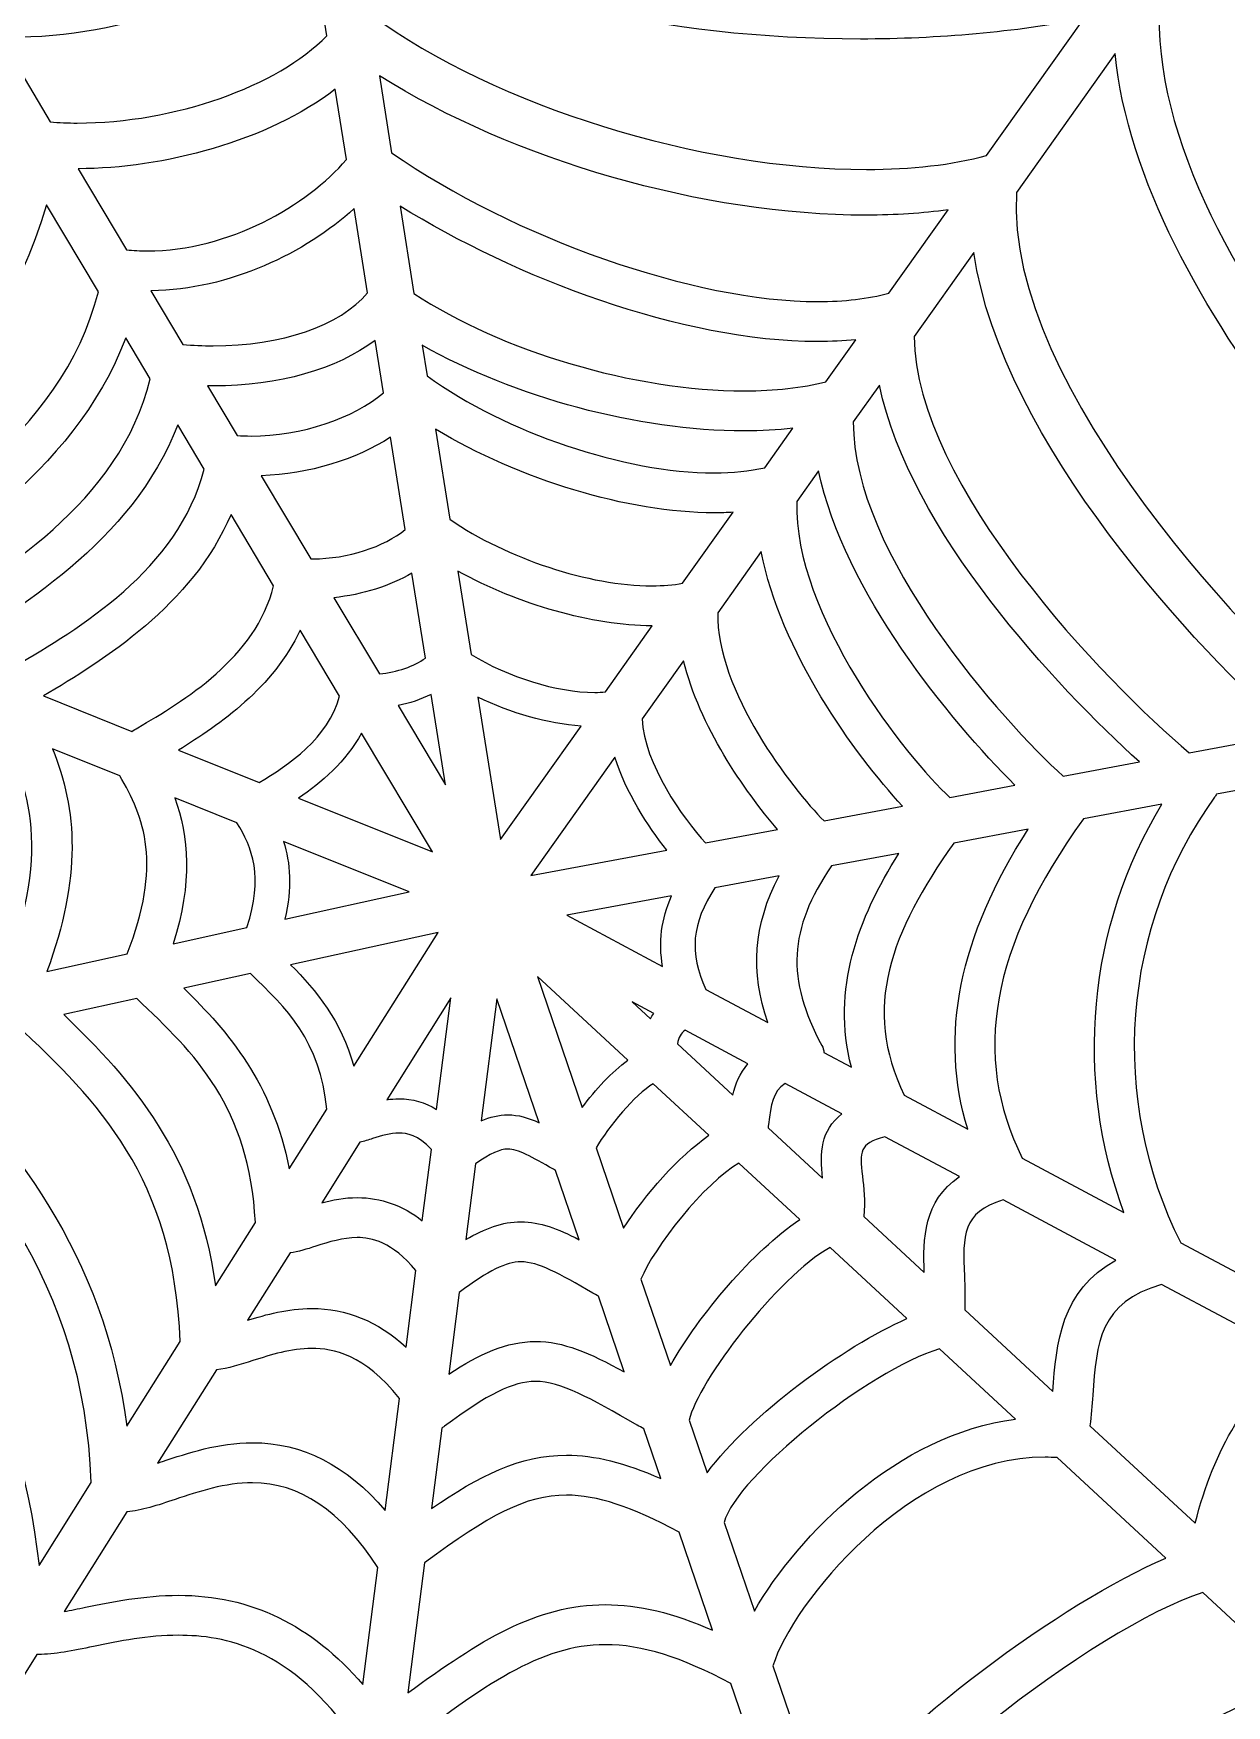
# Model space of a CAD drawing. Header units: centimetres. Extents: x -11 to 11, y -68 to 67.
# Drawn here: x -2.21 to 3.32, y 0.18 to 7.92 of the extents above; entities that cross this region are included whole.
import ezdxf

# ---------------------------------------------------------------- set-up
doc = ezdxf.new("R2010")
doc.units = ezdxf.units.CM
doc.header["$MEASUREMENT"] = 0
doc.layers.add('Layer 1', color=7, linetype='Continuous')

msp = doc.modelspace()

# ---------------------------------------------------------------- linework, layer by layer
at = {"layer": 'Layer 1', "color": 250}
for points, knots in [([(11.23119, 67.4996), (11.23119, 67.4996), (11.23119, 67.49999), (11.23119, 67.49999), (11.23119, 67.49999), (11.23119, 67.49999), (-11.25, 67.49999), (-11.25, 67.49999), (-11.25, 67.49999), (-11.25, 67.49999), (-11.25, 22.82991), (-11.25, 22.82991), (-11.25, 22.82991), (-11.25, 22.82991), (-11.25, 22.65116), (-11.25, 22.65116), (-11.25, 22.65116), (-11.25, 22.65116), (-11.25, 22.52506), (-11.25, 22.52506), (-11.25, 22.52506), (-11.25, 22.52506), (-11.25, 22.52284), (-11.25, 22.52284), (-11.25, 22.52284), (-11.25, 22.52284), (-11.25, 22.23765), (-11.25, 22.23765), (-11.25, 22.23765), (-11.25, 22.23765), (-11.25, 22.12359), (-11.25, 22.12359), (-11.25, 22.12359), (-11.25, 22.12359), (-11.25, -22.12435), (-11.25, -22.12435), (-11.25, -22.12435), (-11.25, -22.12435), (-11.25, -22.6495), (-11.25, -22.6495), (-11.25, -22.6495), (-11.25, -22.6495), (-11.25, -66.75004), (-11.25, -66.75004), (-11.25, -66.75004), (-11.25, -66.75004), (-11.25, -67.47622), (-11.25, -67.47622), (-11.25, -67.47622), (-11.25, -67.47622), (-11.25, -67.50001), (-11.25, -67.50001), (-11.25, -67.50001), (-11.25, -67.50001), (-5.83652, -67.5), (-5.83652, -67.5), (-5.83652, -67.5), (-5.83652, -67.5), (2.7491, -67.5), (2.7491, -67.5), (2.7491, -67.5), (2.7491, -67.5), (10.49996, -67.5), (10.49996, -67.5), (10.49996, -67.5), (10.49996, -67.5), (11.24998, -67.5), (11.24998, -67.5), (11.24998, -67.5), (11.24998, -67.5), (11.24998, -66.74999), (11.24998, -66.74999), (11.24998, -66.74999), (11.24998, -66.74999), (11.24998, -63.63576), (11.24998, -63.63576), (11.24998, -63.63576), (11.24998, -63.63576), (11.24998, -58.95271), (11.24998, -58.95271), (11.24998, -58.95271), (11.24998, -58.95271), (11.24998, -53.97423), (11.24998, -53.97423), (11.24998, -53.97423), (11.24998, -53.97423), (11.24998, -41.44171), (11.24998, -41.44171), (11.24998, -41.44171), (11.24998, -41.44171), (11.24998, -33.33805), (11.24998, -33.33805), (11.24998, -33.33805), (11.24998, -33.33805), (11.24998, -30.2047), (11.24998, -30.2047), (11.24998, -30.2047), (11.24998, -30.2047), (11.24998, -22.12427), (11.24998, -22.12427), (11.24998, -22.12427), (11.24998, -22.12427), (11.2499, -22.12428), (11.2499, -22.12428), (11.2499, -22.12428), (11.2499, -22.12428), (11.2499, -19.54332), (11.2499, -19.54332), (11.2499, -19.54332), (11.2499, -19.54332), (11.2499, -15.65183), (11.2499, -15.65183), (11.2499, -15.65183), (11.2499, -15.65183), (11.2499, -6.73389), (11.2499, -6.73389), (11.2499, -6.73389), (11.2499, -6.73389), (11.2499, -6.44555), (11.2499, -6.44555), (11.2499, -6.44555), (11.2499, -6.44555), (11.2499, 0.06511), (11.2499, 0.06511), (11.2499, 0.06511), (11.2499, 0.06511), (11.2499, 7.2826), (11.2499, 7.2826), (11.2499, 7.2826), (11.2499, 7.2826), (11.2499, 10.16764), (11.2499, 10.16764), (11.2499, 10.16764), (11.2499, 10.16764), (11.2499, 15.55805), (11.2499, 15.55805), (11.2499, 15.55805), (11.2499, 15.55805), (11.2499, 22.12395), (11.2499, 22.12395), (11.2499, 22.12395), (11.2499, 22.12395), (11.24998, 22.12395), (11.24998, 22.12395), (11.24998, 22.12395), (11.24998, 22.12395), (11.24998, 44.14271), (11.24998, 44.14271), (11.24998, 44.14271), (11.24998, 44.14271), (11.24998, 45.16697), (11.24998, 45.16697), (11.24998, 45.16697), (11.24998, 45.16697), (11.24998, 49.99241), (11.24998, 49.99241), (11.24998, 49.99241), (11.24998, 49.99241), (11.24998, 50.19312), (11.24998, 50.19312), (11.24998, 50.19312), (11.24998, 50.19312), (11.24998, 51.96308), (11.24998, 51.96308), (11.24998, 51.96308), (11.24998, 51.96308), (11.24998, 52.07288), (11.24998, 52.07288), (11.24998, 52.07288), (11.24998, 52.07288), (11.24998, 52.74908), (11.24998, 52.74908), (11.24998, 52.74908), (11.24998, 52.74908), (11.24998, 52.93143), (11.24998, 52.93143), (11.24998, 52.93143), (11.24998, 52.93143), (11.24998, 67.4996), (11.24998, 67.4996), (11.24998, 67.4996), (11.24998, 67.4996), (11.23119, 67.4996), (11.23119, 67.4996)], [0, 0, 0, 0, 0.0212766, 0.0212766, 0.0212766, 0.0212766, 0.0425532, 0.0425532, 0.0425532, 0.0425532, 0.0638298, 0.0638298, 0.0638298, 0.0638298, 0.0851064, 0.0851064, 0.0851064, 0.0851064, 0.106383, 0.106383, 0.106383, 0.106383, 0.1276596, 0.1276596, 0.1276596, 0.1276596, 0.1489362, 0.1489362, 0.1489362, 0.1489362, 0.1702128, 0.1702128, 0.1702128, 0.1702128, 0.1914894, 0.1914894, 0.1914894, 0.1914894, 0.212766, 0.212766, 0.212766, 0.212766, 0.2340426, 0.2340426, 0.2340426, 0.2340426, 0.2553191, 0.2553191, 0.2553191, 0.2553191, 0.2765957, 0.2765957, 0.2765957, 0.2765957, 0.2978723, 0.2978723, 0.2978723, 0.2978723, 0.3191489, 0.3191489, 0.3191489, 0.3191489, 0.3404255, 0.3404255, 0.3404255, 0.3404255, 0.3617021, 0.3617021, 0.3617021, 0.3617021, 0.3829787, 0.3829787, 0.3829787, 0.3829787, 0.4042553, 0.4042553, 0.4042553, 0.4042553, 0.4255319, 0.4255319, 0.4255319, 0.4255319, 0.4468085, 0.4468085, 0.4468085, 0.4468085, 0.4680851, 0.4680851, 0.4680851, 0.4680851, 0.4893617, 0.4893617, 0.4893617, 0.4893617, 0.5106383, 0.5106383, 0.5106383, 0.5106383, 0.5319149, 0.5319149, 0.5319149, 0.5319149, 0.5531915, 0.5531915, 0.5531915, 0.5531915, 0.5744681, 0.5744681, 0.5744681, 0.5744681, 0.5957447, 0.5957447, 0.5957447, 0.5957447, 0.6170213, 0.6170213, 0.6170213, 0.6170213, 0.6382979, 0.6382979, 0.6382979, 0.6382979, 0.6595745, 0.6595745, 0.6595745, 0.6595745, 0.6808511, 0.6808511, 0.6808511, 0.6808511, 0.7021277, 0.7021277, 0.7021277, 0.7021277, 0.7234043, 0.7234043, 0.7234043, 0.7234043, 0.7446809, 0.7446809, 0.7446809, 0.7446809, 0.7659574, 0.7659574, 0.7659574, 0.7659574, 0.787234, 0.787234, 0.787234, 0.787234, 0.8085106, 0.8085106, 0.8085106, 0.8085106, 0.8297872, 0.8297872, 0.8297872, 0.8297872, 0.8510638, 0.8510638, 0.8510638, 0.8510638, 0.8723404, 0.8723404, 0.8723404, 0.8723404, 0.893617, 0.893617, 0.893617, 0.893617, 0.9148936, 0.9148936, 0.9148936, 0.9148936, 0.9361702, 0.9361702, 0.9361702, 0.9361702, 0.9574468, 0.9574468, 0.9574468, 0.9574468, 1, 1, 1, 1]), ([(3.01487, 8.1281), (3.01487, 8.1281), (3.42323, 8.70222), (3.42323, 8.70222), (3.42323, 8.70222), (3.47115, 8.0537), (3.84868, 7.30334), (4.5498, 6.46564), (4.5498, 6.46564), (5.05534, 5.86165), (5.59837, 5.37138), (5.91436, 5.1101), (5.91436, 5.1101), (5.91436, 5.1101), (5.03123, 4.9454), (5.03123, 4.9454), (5.03123, 4.9454), (4.64606, 5.24711), (2.87705, 6.87774), (3.01487, 8.1281)], [0, 0, 0, 0, 0.1666667, 0.1666667, 0.1666667, 0.1666667, 0.3333333, 0.3333333, 0.3333333, 0.3333333, 0.5, 0.5, 0.5, 0.5, 0.6666667, 0.6666667, 0.6666667, 0.6666667, 1, 1, 1, 1]), ([(1.65103, 7.29432), (0.8799, 7.29432), (-0.06228, 7.58753), (-0.64029, 8.00729), (-0.64029, 8.00729), (-0.64328, 8.00949), (-0.64653, 8.01097), (-0.64968, 8.01279), (-0.64968, 8.01279), (-0.64968, 8.01279), (-0.71815, 8.44456), (-0.71815, 8.44456), (-0.71815, 8.44456), (-0.12577, 8.09539), (0.71121, 7.8982), (1.62413, 7.8982), (1.62413, 7.8982), (1.98629, 7.8982), (2.34356, 7.93093), (2.6581, 7.9917), (2.6581, 7.9917), (2.6581, 7.9917), (2.20781, 7.35858), (2.20781, 7.35858), (2.20781, 7.35858), (2.04814, 7.31607), (1.861, 7.29432), (1.65103, 7.29432)], [0, 0, 0, 0, 0.125, 0.125, 0.125, 0.125, 0.25, 0.25, 0.25, 0.25, 0.375, 0.375, 0.375, 0.375, 0.5, 0.5, 0.5, 0.5, 0.625, 0.625, 0.625, 0.625, 0.75, 0.75, 0.75, 0.75, 1, 1, 1, 1]), ([(-0.84823, 7.91329), (-1.07768, 7.67868), (-1.55181, 7.50932), (-2.00449, 7.50932), (-2.00449, 7.50932), (-2.04722, 7.50932), (-2.08884, 7.51144), (-2.12961, 7.51456), (-2.12961, 7.51456), (-2.12961, 7.51456), (-2.36334, 7.90628), (-2.36334, 7.90628), (-2.36334, 7.90628), (-2.34953, 7.90602), (-2.33564, 7.90551), (-2.32183, 7.90551), (-2.32183, 7.90551), (-1.77322, 7.90551), (-1.26143, 8.10024), (-0.92925, 8.42417), (-0.92925, 8.42417), (-0.92925, 8.42417), (-0.84823, 7.91329), (-0.84823, 7.91329)], [0, 0, 0, 0, 0.1428571, 0.1428571, 0.1428571, 0.1428571, 0.2857143, 0.2857143, 0.2857143, 0.2857143, 0.4285714, 0.4285714, 0.4285714, 0.4285714, 0.5714286, 0.5714286, 0.5714286, 0.5714286, 0.7142857, 0.7142857, 0.7142857, 0.7142857, 1, 1, 1, 1]), ([(2.34617, 7.18791), (2.34617, 7.18791), (2.80342, 7.83082), (2.80342, 7.83082), (2.80342, 7.83082), (2.916, 6.66604), (4.21262, 5.36493), (4.7597, 4.89477), (4.7597, 4.89477), (4.7597, 4.89477), (3.88311, 4.73131), (3.88311, 4.73131), (3.88311, 4.73131), (3.48025, 5.05166), (2.28907, 6.2793), (2.34617, 7.18791)], [0, 0, 0, 0, 0.2, 0.2, 0.2, 0.2, 0.4, 0.4, 0.4, 0.4, 0.6, 0.6, 0.6, 0.6, 1, 1, 1, 1]), ([(-1.67987, 6.91713), (-1.71247, 6.91713), (-1.74485, 6.91888), (-1.7762, 6.92218), (-1.7762, 6.92218), (-1.7762, 6.92218), (-2.00025, 7.29765), (-2.00025, 7.29765), (-2.00025, 7.29765), (-1.60811, 7.29858), (-1.12244, 7.4242), (-0.80907, 7.66576), (-0.80907, 7.66576), (-0.80907, 7.66576), (-0.75758, 7.34085), (-0.75758, 7.34085), (-0.75758, 7.34085), (-0.93763, 7.12816), (-1.30445, 6.91713), (-1.67987, 6.91713)], [0, 0, 0, 0, 0.1666667, 0.1666667, 0.1666667, 0.1666667, 0.3333333, 0.3333333, 0.3333333, 0.3333333, 0.5, 0.5, 0.5, 0.5, 0.6666667, 0.6666667, 0.6666667, 0.6666667, 1, 1, 1, 1]), ([(1.42621, 6.68255), (0.85677, 6.68255), (0.01881, 6.97669), (-0.54814, 7.37203), (-0.54814, 7.37203), (-0.54814, 7.37203), (-0.60458, 7.72808), (-0.60458, 7.72808), (-0.60458, 7.72808), (0.0146, 7.33777), (0.89434, 7.08263), (1.65102, 7.08263), (1.65102, 7.08263), (1.78545, 7.08263), (1.91174, 7.09115), (2.02935, 7.10763), (2.02935, 7.10763), (2.02935, 7.10763), (1.75437, 6.72099), (1.75437, 6.72099), (1.75437, 6.72099), (1.65904, 6.6957), (1.54884, 6.68255), (1.42621, 6.68255)], [0, 0, 0, 0, 0.1428571, 0.1428571, 0.1428571, 0.1428571, 0.2857143, 0.2857143, 0.2857143, 0.2857143, 0.4285714, 0.4285714, 0.4285714, 0.4285714, 0.5714286, 0.5714286, 0.5714286, 0.5714286, 0.7142857, 0.7142857, 0.7142857, 0.7142857, 1, 1, 1, 1]), ([(-1.90675, 6.72798), (-2.07495, 6.06131), (-2.74066, 5.66819), (-3.14743, 5.42821), (-3.14743, 5.42821), (-3.20469, 5.39448), (-3.25879, 5.36259), (-3.3051, 5.33365), (-3.3051, 5.33365), (-3.31079, 5.33008), (-3.3159, 5.3259), (-3.32066, 5.32124), (-3.32066, 5.32124), (-3.32066, 5.32124), (-3.58807, 5.42848), (-3.58807, 5.42848), (-3.58807, 5.42848), (-3.13209, 5.72434), (-2.39583, 6.27226), (-2.14733, 7.13118), (-2.14733, 7.13118), (-2.14733, 7.13118), (-1.90675, 6.72798), (-1.90675, 6.72798)], [0, 0, 0, 0, 0.1428571, 0.1428571, 0.1428571, 0.1428571, 0.2857143, 0.2857143, 0.2857143, 0.2857143, 0.4285714, 0.4285714, 0.4285714, 0.4285714, 0.5714286, 0.5714286, 0.5714286, 0.5714286, 0.7142857, 0.7142857, 0.7142857, 0.7142857, 1, 1, 1, 1]), ([(1.08564, 6.26917), (0.57663, 6.26917), (-0.03887, 6.45247), (-0.44487, 6.72028), (-0.44487, 6.72028), (-0.44487, 6.72028), (-0.50903, 7.12485), (-0.50903, 7.12485), (-0.50903, 7.12485), (0.0203, 6.79552), (0.79534, 6.49734), (1.42619, 6.49734), (1.42619, 6.49734), (1.48726, 6.49734), (1.54568, 6.50052), (1.60169, 6.50631), (1.60169, 6.50631), (1.60169, 6.50631), (1.46313, 6.31152), (1.46313, 6.31152), (1.46313, 6.31152), (1.35446, 6.28353), (1.22772, 6.26917), (1.08564, 6.26917)], [0, 0, 0, 0, 0.1428571, 0.1428571, 0.1428571, 0.1428571, 0.2857143, 0.2857143, 0.2857143, 0.2857143, 0.4285714, 0.4285714, 0.4285714, 0.4285714, 0.5714286, 0.5714286, 0.5714286, 0.5714286, 0.7142857, 0.7142857, 0.7142857, 0.7142857, 1, 1, 1, 1]), ([(-0.6595, 6.72261), (-0.78822, 6.57095), (-1.05828, 6.47761), (-1.37544, 6.47761), (-1.37544, 6.47761), (-1.42219, 6.47761), (-1.46881, 6.48028), (-1.51495, 6.48436), (-1.51495, 6.48436), (-1.51495, 6.48436), (-1.66298, 6.73249), (-1.66298, 6.73249), (-1.66298, 6.73249), (-1.29661, 6.7376), (-0.94681, 6.90886), (-0.72141, 7.11309), (-0.72141, 7.11309), (-0.72141, 7.11309), (-0.6595, 6.72261), (-0.6595, 6.72261)], [0, 0, 0, 0, 0.1666667, 0.1666667, 0.1666667, 0.1666667, 0.3333333, 0.3333333, 0.3333333, 0.3333333, 0.5, 0.5, 0.5, 0.5, 0.6666667, 0.6666667, 0.6666667, 0.6666667, 1, 1, 1, 1]), ([(1.87219, 6.52145), (1.87219, 6.52145), (2.14839, 6.90986), (2.14839, 6.90986), (2.14839, 6.90986), (2.28058, 6.02152), (3.19236, 5.06677), (3.61818, 4.68199), (3.61818, 4.68199), (3.61818, 4.68199), (3.14672, 4.59407), (3.14672, 4.59407), (3.14672, 4.59407), (2.76122, 4.91678), (1.87844, 5.83036), (1.87219, 6.52145)], [0, 0, 0, 0, 0.2, 0.2, 0.2, 0.2, 0.4, 0.4, 0.4, 0.4, 0.6, 0.6, 0.6, 0.6, 1, 1, 1, 1]), ([(-2.72613, 5.20612), (-2.77045, 5.17998), (-2.8123, 5.15527), (-2.84929, 5.13238), (-2.84929, 5.13238), (-2.84929, 5.13238), (-3.10832, 5.2362), (-3.10832, 5.2362), (-3.10832, 5.2362), (-3.09038, 5.24678), (-3.07218, 5.25766), (-3.05329, 5.26874), (-3.05329, 5.26874), (-2.65432, 5.50409), (-2.02141, 5.87771), (-1.77956, 6.51477), (-1.77956, 6.51477), (-1.77956, 6.51477), (-1.66664, 6.32549), (-1.66664, 6.32549), (-1.66664, 6.32549), (-1.80303, 5.75106), (-2.37673, 5.41226), (-2.72613, 5.20612)], [0, 0, 0, 0, 0.1428571, 0.1428571, 0.1428571, 0.1428571, 0.2857143, 0.2857143, 0.2857143, 0.2857143, 0.4285714, 0.4285714, 0.4285714, 0.4285714, 0.5714286, 0.5714286, 0.5714286, 0.5714286, 0.7142857, 0.7142857, 0.7142857, 0.7142857, 1, 1, 1, 1]), ([(-0.58629, 6.26049), (-0.72189, 6.1428), (-0.96602, 6.06017), (-1.19949, 6.06017), (-1.19949, 6.06017), (-1.22116, 6.06017), (-1.24243, 6.06115), (-1.26333, 6.0626), (-1.26333, 6.0626), (-1.26333, 6.0626), (-1.40065, 6.29281), (-1.40065, 6.29281), (-1.40065, 6.29281), (-1.39229, 6.29268), (-1.38382, 6.29241), (-1.37541, 6.29241), (-1.37541, 6.29241), (-1.06915, 6.29241), (-0.80256, 6.36903), (-0.62468, 6.50299), (-0.62468, 6.50299), (-0.62468, 6.50299), (-0.58629, 6.26049), (-0.58629, 6.26049)], [0, 0, 0, 0, 0.1428571, 0.1428571, 0.1428571, 0.1428571, 0.2857143, 0.2857143, 0.2857143, 0.2857143, 0.4285714, 0.4285714, 0.4285714, 0.4285714, 0.5714286, 0.5714286, 0.5714286, 0.5714286, 0.7142857, 0.7142857, 0.7142857, 0.7142857, 1, 1, 1, 1]), ([(-0.40682, 6.48046), (0.02204, 6.23874), (0.59098, 6.08403), (1.08564, 6.08403), (1.08564, 6.08403), (1.16446, 6.08403), (1.23928, 6.08837), (1.31009, 6.09644), (1.31009, 6.09644), (1.31009, 6.09644), (1.18013, 5.91361), (1.18013, 5.91361), (1.18013, 5.91361), (1.1102, 5.898), (1.03196, 5.88969), (0.94587, 5.88969), (0.94587, 5.88969), (0.53021, 5.88969), (-0.01438, 6.07384), (-0.38424, 6.33832), (-0.38424, 6.33832), (-0.38424, 6.33832), (-0.40682, 6.48046), (-0.40682, 6.48046)], [0, 0, 0, 0, 0.1428571, 0.1428571, 0.1428571, 0.1428571, 0.2857143, 0.2857143, 0.2857143, 0.2857143, 0.4285714, 0.4285714, 0.4285714, 0.4285714, 0.5714286, 0.5714286, 0.5714286, 0.5714286, 0.7142857, 0.7142857, 0.7142857, 0.7142857, 1, 1, 1, 1]), ([(1.59041, 6.12529), (1.59041, 6.12529), (1.7118, 6.29595), (1.7118, 6.29595), (1.7118, 6.29595), (1.8501, 5.62155), (2.53463, 4.89683), (2.91624, 4.55102), (2.91624, 4.55102), (2.91624, 4.55102), (2.56299, 4.48519), (2.56299, 4.48519), (2.56299, 4.48519), (2.28481, 4.73564), (1.58795, 5.51291), (1.59041, 6.12529)], [0, 0, 0, 0, 0.2, 0.2, 0.2, 0.2, 0.4, 0.4, 0.4, 0.4, 0.6, 0.6, 0.6, 0.6, 1, 1, 1, 1]), ([(-2.28867, 4.99668), (-2.32092, 4.97766), (-2.35085, 4.95998), (-2.37794, 4.94345), (-2.37794, 4.94345), (-2.37794, 4.94345), (-2.63337, 5.04582), (-2.63337, 5.04582), (-2.63337, 5.04582), (-2.63289, 5.04608), (-2.6325, 5.04635), (-2.63199, 5.04659), (-2.63199, 5.04659), (-2.29049, 5.24802), (-1.7499, 5.56713), (-1.53905, 6.11167), (-1.53905, 6.11167), (-1.53905, 6.11167), (-1.41663, 5.90649), (-1.41663, 5.90649), (-1.41663, 5.90649), (-1.53413, 5.44203), (-2.0025, 5.16551), (-2.28867, 4.99668)], [0, 0, 0, 0, 0.1428571, 0.1428571, 0.1428571, 0.1428571, 0.2857143, 0.2857143, 0.2857143, 0.2857143, 0.4285714, 0.4285714, 0.4285714, 0.4285714, 0.5714286, 0.5714286, 0.5714286, 0.5714286, 0.7142857, 0.7142857, 0.7142857, 0.7142857, 1, 1, 1, 1]), ([(-0.48593, 5.62739), (-0.58129, 5.54741), (-0.7507, 5.49147), (-0.91339, 5.49147), (-0.91339, 5.49147), (-0.91654, 5.49147), (-0.91958, 5.49168), (-0.92276, 5.49173), (-0.92276, 5.49173), (-0.92276, 5.49173), (-1.15202, 5.87601), (-1.15202, 5.87601), (-1.15202, 5.87601), (-0.93064, 5.88442), (-0.71342, 5.95136), (-0.55364, 6.05445), (-0.55364, 6.05445), (-0.55364, 6.05445), (-0.48593, 5.62739), (-0.48593, 5.62739)], [0, 0, 0, 0, 0.1666667, 0.1666667, 0.1666667, 0.1666667, 0.3333333, 0.3333333, 0.3333333, 0.3333333, 0.5, 0.5, 0.5, 0.5, 0.6666667, 0.6666667, 0.6666667, 0.6666667, 1, 1, 1, 1]), ([(-0.3452, 6.09158), (0.04218, 5.8592), (0.54785, 5.70444), (0.94586, 5.70444), (0.94586, 5.70444), (0.97571, 5.70444), (1.00481, 5.70545), (1.03328, 5.70717), (1.03328, 5.70717), (1.03328, 5.70717), (0.79965, 5.37858), (0.79965, 5.37858), (0.79965, 5.37858), (0.75636, 5.37077), (0.70884, 5.3667), (0.65738, 5.3667), (0.65738, 5.3667), (0.36618, 5.3667), (-0.01286, 5.49232), (-0.27911, 5.67465), (-0.27911, 5.67465), (-0.27911, 5.67465), (-0.3452, 6.09158), (-0.3452, 6.09158)], [0, 0, 0, 0, 0.1428571, 0.1428571, 0.1428571, 0.1428571, 0.2857143, 0.2857143, 0.2857143, 0.2857143, 0.4285714, 0.4285714, 0.4285714, 0.4285714, 0.5714286, 0.5714286, 0.5714286, 0.5714286, 0.7142857, 0.7142857, 0.7142857, 0.7142857, 1, 1, 1, 1]), ([(1.32861, 5.75717), (1.32861, 5.75717), (1.42976, 5.89936), (1.42976, 5.89936), (1.42976, 5.89936), (1.54512, 5.34064), (2.03944, 4.74234), (2.33927, 4.44344), (2.33927, 4.44344), (2.33927, 4.44344), (2.03778, 4.38724), (2.03778, 4.38724), (2.03778, 4.38724), (1.842, 4.56387), (1.31165, 5.23406), (1.32861, 5.75717)], [0, 0, 0, 0, 0.2, 0.2, 0.2, 0.2, 0.4, 0.4, 0.4, 0.4, 0.6, 0.6, 0.6, 0.6, 1, 1, 1, 1]), ([(-1.29199, 5.69751), (-1.29199, 5.69751), (-1.0949, 5.36715), (-1.0949, 5.36715), (-1.0949, 5.36715), (-1.17562, 5.0329), (-1.51606, 4.83184), (-1.72352, 4.70948), (-1.72352, 4.70948), (-1.73347, 4.70355), (-1.74262, 4.69813), (-1.75196, 4.6926), (-1.75196, 4.6926), (-1.75196, 4.6926), (-2.16148, 4.85675), (-2.16148, 4.85675), (-2.16148, 4.85675), (-1.88203, 5.02205), (-1.4709, 5.27701), (-1.29199, 5.69751)], [0, 0, 0, 0, 0.1666667, 0.1666667, 0.1666667, 0.1666667, 0.3333333, 0.3333333, 0.3333333, 0.3333333, 0.5, 0.5, 0.5, 0.5, 0.6666667, 0.6666667, 0.6666667, 0.6666667, 1, 1, 1, 1]), ([(0.9624, 5.24229), (0.9624, 5.24229), (1.1638, 5.52542), (1.1638, 5.52542), (1.1638, 5.52542), (1.25124, 5.06467), (1.59608, 4.58665), (1.81817, 4.3463), (1.81817, 4.3463), (1.81817, 4.3463), (1.45471, 4.27851), (1.45471, 4.27851), (1.45471, 4.27851), (1.30831, 4.42399), (0.95239, 4.88553), (0.9624, 5.24229)], [0, 0, 0, 0, 0.2, 0.2, 0.2, 0.2, 0.4, 0.4, 0.4, 0.4, 0.6, 0.6, 0.6, 0.6, 1, 1, 1, 1]), ([(-0.39158, 5.03213), (-0.44365, 4.99461), (-0.52369, 4.96654), (-0.60465, 4.95855), (-0.60465, 4.95855), (-0.60465, 4.95855), (-0.81534, 5.31172), (-0.81534, 5.31172), (-0.81534, 5.31172), (-0.68302, 5.32548), (-0.55573, 5.3663), (-0.454, 5.42557), (-0.454, 5.42557), (-0.454, 5.42557), (-0.39158, 5.03213), (-0.39158, 5.03213)], [0, 0, 0, 0, 0.2, 0.2, 0.2, 0.2, 0.4, 0.4, 0.4, 0.4, 0.6, 0.6, 0.6, 0.6, 1, 1, 1, 1]), ([(0.65738, 5.18147), (0.65807, 5.18147), (0.65878, 5.18152), (0.65944, 5.18152), (0.65944, 5.18152), (0.65944, 5.18152), (0.44185, 4.87558), (0.44185, 4.87558), (0.44185, 4.87558), (0.42605, 4.87418), (0.40976, 4.8733), (0.39253, 4.8733), (0.39253, 4.8733), (0.21637, 4.8733), (-0.00929, 4.94384), (-0.17998, 5.04906), (-0.17998, 5.04906), (-0.17998, 5.04906), (-0.24102, 5.43411), (-0.24102, 5.43411), (-0.24102, 5.43411), (0.03725, 5.28111), (0.38201, 5.18147), (0.65738, 5.18147)], [0, 0, 0, 0, 0.1428571, 0.1428571, 0.1428571, 0.1428571, 0.2857143, 0.2857143, 0.2857143, 0.2857143, 0.4285714, 0.4285714, 0.4285714, 0.4285714, 0.5714286, 0.5714286, 0.5714286, 0.5714286, 0.7142857, 0.7142857, 0.7142857, 0.7142857, 1, 1, 1, 1]), ([(-0.78986, 4.85584), (-0.83902, 4.66177), (-1.02687, 4.53659), (-1.16149, 4.45592), (-1.16149, 4.45592), (-1.16149, 4.45592), (-1.53569, 4.60589), (-1.53569, 4.60589), (-1.53569, 4.60589), (-1.34167, 4.7244), (-1.09638, 4.89688), (-0.97181, 5.16091), (-0.97181, 5.16091), (-0.97181, 5.16091), (-0.78986, 4.85584), (-0.78986, 4.85584)], [0, 0, 0, 0, 0.2, 0.2, 0.2, 0.2, 0.4, 0.4, 0.4, 0.4, 0.6, 0.6, 0.6, 0.6, 1, 1, 1, 1]), ([(0.61285, 4.75078), (0.61285, 4.75078), (0.80412, 5.01968), (0.80412, 5.01968), (0.80412, 5.01968), (0.87744, 4.71946), (1.08482, 4.41736), (1.2397, 4.23844), (1.2397, 4.23844), (1.2397, 4.23844), (0.90524, 4.17613), (0.90524, 4.17613), (0.90524, 4.17613), (0.80259, 4.28942), (0.61936, 4.54366), (0.61285, 4.75078)], [0, 0, 0, 0, 0.2, 0.2, 0.2, 0.2, 0.4, 0.4, 0.4, 0.4, 0.6, 0.6, 0.6, 0.6, 1, 1, 1, 1]), ([(-2.60019, 4.80451), (-2.60019, 4.80451), (-2.37744, 4.71524), (-2.37744, 4.71524), (-2.37744, 4.71524), (-2.21888, 4.44788), (-2.11548, 4.11995), (-2.36336, 3.53308), (-2.36336, 3.53308), (-2.36336, 3.53308), (-2.77211, 3.44336), (-2.77211, 3.44336), (-2.77211, 3.44336), (-2.55193, 4.00521), (-2.49531, 4.44854), (-2.60019, 4.80451)], [0, 0, 0, 0, 0.2, 0.2, 0.2, 0.2, 0.4, 0.4, 0.4, 0.4, 0.6, 0.6, 0.6, 0.6, 1, 1, 1, 1]), ([(-0.51739, 4.81227), (-0.46537, 4.82314), (-0.41293, 4.84016), (-0.36491, 4.86397), (-0.36491, 4.86397), (-0.36491, 4.86397), (-0.29861, 4.44561), (-0.29861, 4.44561), (-0.29861, 4.44561), (-0.29861, 4.44561), (-0.51739, 4.81227), (-0.51739, 4.81227)], [0, 0, 0, 0, 0.25, 0.25, 0.25, 0.25, 0.5, 0.5, 0.5, 0.5, 1, 1, 1, 1]), ([(-0.04416, 4.19221), (-0.04416, 4.19221), (-0.14856, 4.85102), (-0.14856, 4.85102), (-0.14856, 4.85102), (0.0041, 4.77686), (0.17598, 4.72802), (0.3292, 4.71706), (0.3292, 4.71706), (0.3292, 4.71706), (-0.04416, 4.19221), (-0.04416, 4.19221)], [0, 0, 0, 0, 0.25, 0.25, 0.25, 0.25, 0.5, 0.5, 0.5, 0.5, 1, 1, 1, 1]), ([(-0.35949, 4.13454), (-0.35949, 4.13454), (-0.97991, 4.38317), (-0.97991, 4.38317), (-0.97991, 4.38317), (-0.87482, 4.45455), (-0.75935, 4.5524), (-0.68784, 4.6848), (-0.68784, 4.6848), (-0.68784, 4.6848), (-0.35949, 4.13454), (-0.35949, 4.13454)], [0, 0, 0, 0, 0.25, 0.25, 0.25, 0.25, 0.5, 0.5, 0.5, 0.5, 1, 1, 1, 1]), ([(-2.1195, 4.61187), (-2.1195, 4.61187), (-1.80795, 4.48699), (-1.80795, 4.48699), (-1.80795, 4.48699), (-1.69275, 4.29884), (-1.61073, 4.07157), (-1.77342, 3.6626), (-1.77342, 3.6626), (-1.77342, 3.6626), (-2.14511, 3.581), (-2.14511, 3.581), (-2.14511, 3.581), (-1.98475, 4.01563), (-2.00356, 4.33078), (-2.1195, 4.61187)], [0, 0, 0, 0, 0.2, 0.2, 0.2, 0.2, 0.4, 0.4, 0.4, 0.4, 0.6, 0.6, 0.6, 0.6, 1, 1, 1, 1]), ([(0.48641, 4.573), (0.53689, 4.41168), (0.63786, 4.25436), (0.72641, 4.14271), (0.72641, 4.14271), (0.72641, 4.14271), (0.09689, 4.02529), (0.09689, 4.02529), (0.09689, 4.02529), (0.09689, 4.02529), (0.48641, 4.573), (0.48641, 4.573)], [0, 0, 0, 0, 0.25, 0.25, 0.25, 0.25, 0.5, 0.5, 0.5, 0.5, 1, 1, 1, 1]), ([(3.37338, 3.22072), (3.38399, 2.82631), (3.47281, 2.41985), (3.62675, 2.04782), (3.62675, 2.04782), (3.62675, 2.04782), (3.10756, 2.32473), (3.10756, 2.32473), (3.10756, 2.32473), (2.77191, 2.98759), (2.83139, 3.7919), (3.2643, 4.38795), (3.2643, 4.38795), (3.26755, 4.39245), (3.27028, 4.39726), (3.27261, 4.40216), (3.27261, 4.40216), (3.27261, 4.40216), (3.65589, 4.4736), (3.65589, 4.4736), (3.65589, 4.4736), (3.45813, 4.11837), (3.36076, 3.6903), (3.37338, 3.22072)], [0, 0, 0, 0, 0.1428571, 0.1428571, 0.1428571, 0.1428571, 0.2857143, 0.2857143, 0.2857143, 0.2857143, 0.4285714, 0.4285714, 0.4285714, 0.4285714, 0.5714286, 0.5714286, 0.5714286, 0.5714286, 0.7142857, 0.7142857, 0.7142857, 0.7142857, 1, 1, 1, 1]), ([(-1.55257, 4.38465), (-1.55257, 4.38465), (-1.26484, 4.26934), (-1.26484, 4.26934), (-1.26484, 4.26934), (-1.19375, 4.15525), (-1.13982, 4.01976), (-1.21901, 3.78425), (-1.21901, 3.78425), (-1.21901, 3.78425), (-1.56035, 3.70932), (-1.56035, 3.70932), (-1.56035, 3.70932), (-1.46944, 3.99375), (-1.48733, 4.20753), (-1.55257, 4.38465)], [0, 0, 0, 0, 0.2, 0.2, 0.2, 0.2, 0.4, 0.4, 0.4, 0.4, 0.6, 0.6, 0.6, 0.6, 1, 1, 1, 1]), ([(2.84432, 2.46512), (2.84432, 2.46512), (2.37318, 2.71637), (2.37318, 2.71637), (2.37318, 2.71637), (2.13704, 3.1941), (2.22779, 3.69493), (2.65652, 4.28728), (2.65652, 4.28728), (2.65652, 4.28728), (3.02022, 4.35509), (3.02022, 4.35509), (3.02022, 4.35509), (2.676, 3.79007), (2.61279, 3.08771), (2.84432, 2.46512)], [0, 0, 0, 0, 0.2, 0.2, 0.2, 0.2, 0.4, 0.4, 0.4, 0.4, 0.6, 0.6, 0.6, 0.6, 1, 1, 1, 1]), ([(-1.04902, 4.18285), (-1.04902, 4.18285), (-0.46654, 3.94938), (-0.46654, 3.94938), (-0.46654, 3.94938), (-0.46654, 3.94938), (-1.04256, 3.82296), (-1.04256, 3.82296), (-1.04256, 3.82296), (-1.00812, 3.96758), (-1.01735, 4.08368), (-1.04902, 4.18285)], [0, 0, 0, 0, 0.25, 0.25, 0.25, 0.25, 0.5, 0.5, 0.5, 0.5, 1, 1, 1, 1]), ([(2.12064, 2.85107), (2.12064, 2.85107), (1.82616, 3.00813), (1.82616, 3.00813), (1.82616, 3.00813), (1.6291, 3.41482), (1.7643, 3.76225), (2.0555, 4.17521), (2.0555, 4.17521), (2.0555, 4.17521), (2.39978, 4.23942), (2.39978, 4.23942), (2.39978, 4.23942), (2.07986, 3.74073), (1.98758, 3.28287), (2.12064, 2.85107)], [0, 0, 0, 0, 0.2, 0.2, 0.2, 0.2, 0.4, 0.4, 0.4, 0.4, 0.6, 0.6, 0.6, 0.6, 1, 1, 1, 1]), ([(1.58149, 3.13859), (1.58149, 3.13859), (1.45468, 3.20624), (1.45468, 3.20624), (1.45468, 3.20624), (1.4532, 3.21719), (1.45039, 3.22804), (1.445, 3.23807), (1.445, 3.23807), (1.2786, 3.54694), (1.28964, 3.77684), (1.489, 4.06958), (1.489, 4.06958), (1.489, 4.06958), (1.80116, 4.12779), (1.80116, 4.12779), (1.80116, 4.12779), (1.61187, 3.82579), (1.48833, 3.50017), (1.58149, 3.13859)], [0, 0, 0, 0, 0.1666667, 0.1666667, 0.1666667, 0.1666667, 0.3333333, 0.3333333, 0.3333333, 0.3333333, 0.5, 0.5, 0.5, 0.5, 0.6666667, 0.6666667, 0.6666667, 0.6666667, 1, 1, 1, 1]), ([(1.19518, 3.34462), (1.19518, 3.34462), (0.90766, 3.49795), (0.90766, 3.49795), (0.90766, 3.49795), (0.82921, 3.66765), (0.84136, 3.80325), (0.9497, 3.96901), (0.9497, 3.96901), (0.9497, 3.96901), (1.24625, 4.02431), (1.24625, 4.02431), (1.24625, 4.02431), (1.12829, 3.79505), (1.11236, 3.58105), (1.19518, 3.34462)], [0, 0, 0, 0, 0.2, 0.2, 0.2, 0.2, 0.4, 0.4, 0.4, 0.4, 0.6, 0.6, 0.6, 0.6, 1, 1, 1, 1]), ([(0.70715, 3.60487), (0.70715, 3.60487), (0.26411, 3.8412), (0.26411, 3.8412), (0.26411, 3.8412), (0.26411, 3.8412), (0.74896, 3.93158), (0.74896, 3.93158), (0.74896, 3.93158), (0.70109, 3.82206), (0.68739, 3.71557), (0.70715, 3.60487)], [0, 0, 0, 0, 0.25, 0.25, 0.25, 0.25, 0.5, 0.5, 0.5, 0.5, 1, 1, 1, 1]), ([(-0.33263, 3.76203), (-0.33263, 3.76203), (-0.72376, 3.14206), (-0.72376, 3.14206), (-0.72376, 3.14206), (-0.78168, 3.35307), (-0.89688, 3.49335), (-1.01615, 3.61207), (-1.01615, 3.61207), (-1.01615, 3.61207), (-0.33263, 3.76203), (-0.33263, 3.76203)], [0, 0, 0, 0, 0.25, 0.25, 0.25, 0.25, 0.5, 0.5, 0.5, 0.5, 1, 1, 1, 1]), ([(-1.20258, 3.57113), (-1.03468, 3.41309), (-0.87862, 3.25818), (-0.84899, 2.94359), (-0.84899, 2.94359), (-0.84899, 2.94359), (-1.02314, 2.66747), (-1.02314, 2.66747), (-1.02314, 2.66747), (-1.09942, 3.06114), (-1.3037, 3.30162), (-1.51077, 3.50347), (-1.51077, 3.50347), (-1.51077, 3.50347), (-1.20258, 3.57113), (-1.20258, 3.57113)], [0, 0, 0, 0, 0.2, 0.2, 0.2, 0.2, 0.4, 0.4, 0.4, 0.4, 0.6, 0.6, 0.6, 0.6, 1, 1, 1, 1]), ([(0.12764, 3.55743), (0.12764, 3.55743), (0.54563, 3.17064), (0.54563, 3.17064), (0.54563, 3.17064), (0.47213, 3.11603), (0.39596, 3.03417), (0.33473, 2.95175), (0.33473, 2.95175), (0.33473, 2.95175), (0.12764, 3.55743), (0.12764, 3.55743)], [0, 0, 0, 0, 0.25, 0.25, 0.25, 0.25, 0.5, 0.5, 0.5, 0.5, 1, 1, 1, 1]), ([(-1.72881, 3.45564), (-1.45859, 3.2013), (-1.20703, 2.95388), (-1.17946, 2.41972), (-1.17946, 2.41972), (-1.17946, 2.41972), (-1.36462, 2.12616), (-1.36462, 2.12616), (-1.36462, 2.12616), (-1.45005, 2.73528), (-1.74996, 3.07707), (-2.06656, 3.38153), (-2.06656, 3.38153), (-2.06656, 3.38153), (-1.72881, 3.45564), (-1.72881, 3.45564)], [0, 0, 0, 0, 0.2, 0.2, 0.2, 0.2, 0.4, 0.4, 0.4, 0.4, 0.6, 0.6, 0.6, 0.6, 1, 1, 1, 1]), ([(-0.51395, 2.99196), (-0.53379, 2.99196), (-0.55279, 2.99019), (-0.57105, 2.98741), (-0.57105, 2.98741), (-0.57105, 2.98741), (-0.2739, 3.45853), (-0.2739, 3.45853), (-0.2739, 3.45853), (-0.2739, 3.45853), (-0.34002, 2.9423), (-0.34002, 2.9423), (-0.34002, 2.9423), (-0.39375, 2.97513), (-0.45138, 2.99196), (-0.51395, 2.99196)], [0, 0, 0, 0, 0.2, 0.2, 0.2, 0.2, 0.4, 0.4, 0.4, 0.4, 0.6, 0.6, 0.6, 0.6, 1, 1, 1, 1]), ([(0.1352, 2.88102), (0.08451, 2.90404), (0.03868, 2.91759), (-0.01024, 2.91759), (-0.01024, 2.91759), (-0.05241, 2.91759), (-0.0925, 2.9074), (-0.13338, 2.88931), (-0.13338, 2.88931), (-0.13338, 2.88931), (-0.06094, 3.45478), (-0.06094, 3.45478), (-0.06094, 3.45478), (-0.06094, 3.45478), (0.1352, 2.88102), (0.1352, 2.88102)], [0, 0, 0, 0, 0.2, 0.2, 0.2, 0.2, 0.4, 0.4, 0.4, 0.4, 0.6, 0.6, 0.6, 0.6, 1, 1, 1, 1]), ([(0.66627, 3.3868), (0.66029, 3.37873), (0.65497, 3.37053), (0.65032, 3.36209), (0.65032, 3.36209), (0.65032, 3.36209), (0.56568, 3.44043), (0.56568, 3.44043), (0.56568, 3.44043), (0.56568, 3.44043), (0.66627, 3.3868), (0.66627, 3.3868)], [0, 0, 0, 0, 0.25, 0.25, 0.25, 0.25, 0.5, 0.5, 0.5, 0.5, 1, 1, 1, 1]), ([(-2.74587, 3.23244), (-2.74587, 3.23244), (-2.28505, 3.33356), (-2.28505, 3.33356), (-2.28505, 3.33356), (-1.9072, 2.97775), (-1.55715, 2.62985), (-1.52776, 1.86761), (-1.52776, 1.86761), (-1.52776, 1.86761), (-1.77525, 1.47529), (-1.77525, 1.47529), (-1.77525, 1.47529), (-1.87841, 2.277), (-2.30902, 2.80453), (-2.74587, 3.23244)], [0, 0, 0, 0, 0.2, 0.2, 0.2, 0.2, 0.4, 0.4, 0.4, 0.4, 0.6, 0.6, 0.6, 0.6, 1, 1, 1, 1]), ([(0.77605, 3.24577), (0.78174, 3.27564), (0.79034, 3.29511), (0.81119, 3.30948), (0.81119, 3.30948), (0.81119, 3.30948), (1.10228, 3.15425), (1.10228, 3.15425), (1.10228, 3.15425), (1.06471, 3.10956), (1.04465, 3.05919), (1.03235, 3.0086), (1.03235, 3.0086), (1.03235, 3.0086), (0.77605, 3.24577), (0.77605, 3.24577)], [0, 0, 0, 0, 0.2, 0.2, 0.2, 0.2, 0.4, 0.4, 0.4, 0.4, 0.6, 0.6, 0.6, 0.6, 1, 1, 1, 1]), ([(-2.96317, 3.18473), (-2.45895, 2.70525), (-1.9754, 2.15225), (-1.93944, 1.21496), (-1.93944, 1.21496), (-1.93944, 1.21496), (-2.18159, 0.83108), (-2.18159, 0.83108), (-2.18159, 0.83108), (-2.27472, 1.65909), (-2.66189, 2.42136), (-3.33613, 3.10285), (-3.33613, 3.10285), (-3.33613, 3.10285), (-2.96317, 3.18473), (-2.96317, 3.18473)], [0, 0, 0, 0, 0.2, 0.2, 0.2, 0.2, 0.4, 0.4, 0.4, 0.4, 0.6, 0.6, 0.6, 0.6, 1, 1, 1, 1]), ([(0.52597, 2.39233), (0.52597, 2.39233), (0.39889, 2.76394), (0.39889, 2.76394), (0.39889, 2.76394), (0.45567, 2.86244), (0.57897, 3.01101), (0.66347, 3.0616), (0.66347, 3.0616), (0.66347, 3.0616), (0.92165, 2.82271), (0.92165, 2.82271), (0.92165, 2.82271), (0.7797, 2.72396), (0.6272, 2.5496), (0.52597, 2.39233)], [0, 0, 0, 0, 0.2, 0.2, 0.2, 0.2, 0.4, 0.4, 0.4, 0.4, 0.6, 0.6, 0.6, 0.6, 1, 1, 1, 1]), ([(1.44783, 2.62421), (1.44783, 2.62421), (1.19544, 2.85773), (1.19544, 2.85773), (1.19544, 2.85773), (1.19602, 2.86257), (1.19674, 2.86752), (1.19729, 2.87228), (1.19729, 2.87228), (1.20928, 2.96777), (1.21655, 3.02431), (1.27434, 3.06246), (1.27434, 3.06246), (1.27434, 3.06246), (1.53776, 2.92197), (1.53776, 2.92197), (1.53776, 2.92197), (1.43843, 2.84509), (1.43529, 2.74039), (1.44783, 2.62421)], [0, 0, 0, 0, 0.1666667, 0.1666667, 0.1666667, 0.1666667, 0.3333333, 0.3333333, 0.3333333, 0.3333333, 0.5, 0.5, 0.5, 0.5, 0.6666667, 0.6666667, 0.6666667, 0.6666667, 1, 1, 1, 1]), ([(-0.69519, 2.79061), (-0.67588, 2.79503), (-0.65627, 2.80109), (-0.63616, 2.80752), (-0.63616, 2.80752), (-0.59642, 2.82019), (-0.5553, 2.83324), (-0.51395, 2.83324), (-0.51395, 2.83324), (-0.47731, 2.83324), (-0.42529, 2.82374), (-0.36369, 2.75746), (-0.36369, 2.75746), (-0.36369, 2.75746), (-0.40605, 2.42692), (-0.40605, 2.42692), (-0.40605, 2.42692), (-0.49778, 2.49875), (-0.59758, 2.53426), (-0.70741, 2.53426), (-0.70741, 2.53426), (-0.76678, 2.53426), (-0.82216, 2.52378), (-0.87195, 2.51058), (-0.87195, 2.51058), (-0.87195, 2.51058), (-0.69519, 2.79061), (-0.69519, 2.79061)], [0, 0, 0, 0, 0.125, 0.125, 0.125, 0.125, 0.25, 0.25, 0.25, 0.25, 0.375, 0.375, 0.375, 0.375, 0.5, 0.5, 0.5, 0.5, 0.625, 0.625, 0.625, 0.625, 0.75, 0.75, 0.75, 0.75, 1, 1, 1, 1]), ([(1.91913, 2.18808), (1.91913, 2.18808), (1.63899, 2.44732), (1.63899, 2.44732), (1.63899, 2.44732), (1.64616, 2.51788), (1.63899, 2.58149), (1.63293, 2.63406), (1.63293, 2.63406), (1.61986, 2.74817), (1.61623, 2.78217), (1.73633, 2.81612), (1.73633, 2.81612), (1.73633, 2.81612), (2.08235, 2.63157), (2.08235, 2.63157), (2.08235, 2.63157), (1.91553, 2.51788), (1.91355, 2.34188), (1.91913, 2.18808)], [0, 0, 0, 0, 0.1666667, 0.1666667, 0.1666667, 0.1666667, 0.3333333, 0.3333333, 0.3333333, 0.3333333, 0.5, 0.5, 0.5, 0.5, 0.6666667, 0.6666667, 0.6666667, 0.6666667, 1, 1, 1, 1]), ([(-0.01024, 2.75881), (0.03828, 2.75881), (0.09993, 2.72357), (0.20209, 2.66517), (0.20209, 2.66517), (0.20209, 2.66517), (0.21064, 2.66025), (0.21064, 2.66025), (0.21064, 2.66025), (0.21064, 2.66025), (0.32034, 2.33939), (0.32034, 2.33939), (0.32034, 2.33939), (0.22112, 2.39088), (0.13854, 2.42218), (0.05086, 2.42218), (0.05086, 2.42218), (-0.03513, 2.42218), (-0.11617, 2.39202), (-0.20383, 2.34003), (-0.20383, 2.34003), (-0.20383, 2.34003), (-0.15896, 2.69029), (-0.15896, 2.69029), (-0.15896, 2.69029), (-0.09057, 2.73849), (-0.04598, 2.75881), (-0.01024, 2.75881)], [0, 0, 0, 0, 0.125, 0.125, 0.125, 0.125, 0.25, 0.25, 0.25, 0.25, 0.375, 0.375, 0.375, 0.375, 0.5, 0.5, 0.5, 0.5, 0.625, 0.625, 0.625, 0.625, 0.75, 0.75, 0.75, 0.75, 1, 1, 1, 1]), ([(0.6068, 2.15601), (0.66384, 2.30021), (0.9034, 2.60485), (1.06077, 2.69393), (1.06077, 2.69393), (1.06077, 2.69393), (1.34297, 2.43281), (1.34297, 2.43281), (1.34297, 2.43281), (1.12424, 2.2865), (0.87791, 1.99193), (0.74316, 1.75701), (0.74316, 1.75701), (0.74316, 1.75701), (0.6068, 2.15601), (0.6068, 2.15601)], [0, 0, 0, 0, 0.2, 0.2, 0.2, 0.2, 0.4, 0.4, 0.4, 0.4, 0.6, 0.6, 0.6, 0.6, 1, 1, 1, 1]), ([(2.10661, 2.01459), (2.1091, 2.06891), (2.10706, 2.12183), (2.10513, 2.17059), (2.10513, 2.17059), (2.09759, 2.36186), (2.09394, 2.46497), (2.28481, 2.5236), (2.28481, 2.5236), (2.28481, 2.5236), (2.80728, 2.24497), (2.80728, 2.24497), (2.80728, 2.24497), (2.55063, 2.10292), (2.53103, 1.85849), (2.51478, 1.6369), (2.51478, 1.6369), (2.51478, 1.6369), (2.10661, 2.01459), (2.10661, 2.01459)], [0, 0, 0, 0, 0.1666667, 0.1666667, 0.1666667, 0.1666667, 0.3333333, 0.3333333, 0.3333333, 0.3333333, 0.5, 0.5, 0.5, 0.5, 0.6666667, 0.6666667, 0.6666667, 0.6666667, 1, 1, 1, 1]), ([(-1.01867, 2.27787), (-0.98023, 2.28332), (-0.94075, 2.29586), (-0.89955, 2.30899), (-0.89955, 2.30899), (-0.83774, 2.32865), (-0.77387, 2.349), (-0.70733, 2.349), (-0.70733, 2.349), (-0.64174, 2.349), (-0.5463, 2.33096), (-0.43555, 2.19655), (-0.43555, 2.19655), (-0.43555, 2.19655), (-0.48093, 1.84219), (-0.48093, 1.84219), (-0.48093, 1.84219), (-0.61306, 1.96197), (-0.75766, 2.0211), (-0.91807, 2.0211), (-0.91807, 2.0211), (-1.02885, 2.0211), (-1.13029, 1.99279), (-1.21525, 1.96623), (-1.21525, 1.96623), (-1.21525, 1.96623), (-1.01867, 2.27787), (-1.01867, 2.27787)], [0, 0, 0, 0, 0.125, 0.125, 0.125, 0.125, 0.25, 0.25, 0.25, 0.25, 0.375, 0.375, 0.375, 0.375, 0.5, 0.5, 0.5, 0.5, 0.625, 0.625, 0.625, 0.625, 0.75, 0.75, 0.75, 0.75, 1, 1, 1, 1]), ([(0.91287, 1.26074), (0.91287, 1.26074), (0.83, 1.50307), (0.83, 1.50307), (0.83, 1.50307), (0.87188, 1.6846), (1.23865, 2.16614), (1.48265, 2.30357), (1.48265, 2.30357), (1.48265, 2.30357), (1.83907, 1.97379), (1.83907, 1.97379), (1.83907, 1.97379), (1.54429, 1.84507), (1.11355, 1.5295), (0.91287, 1.26074)], [0, 0, 0, 0, 0.2, 0.2, 0.2, 0.2, 0.4, 0.4, 0.4, 0.4, 0.6, 0.6, 0.6, 0.6, 1, 1, 1, 1]), ([(-0.23513, 2.09484), (-0.09845, 2.19689), (-0.01777, 2.237), (0.05096, 2.237), (0.05096, 2.237), (0.13118, 2.237), (0.22641, 2.18252), (0.3841, 2.09235), (0.3841, 2.09235), (0.39243, 2.08759), (0.40119, 2.08264), (0.40995, 2.07761), (0.40995, 2.07761), (0.40995, 2.07761), (0.5297, 1.72735), (0.5297, 1.72735), (0.5297, 1.72735), (0.36725, 1.81649), (0.24802, 1.86811), (0.11769, 1.86811), (0.11769, 1.86811), (-0.015, 1.86811), (-0.14038, 1.81183), (-0.28358, 1.71624), (-0.28358, 1.71624), (-0.28358, 1.71624), (-0.23513, 2.09484), (-0.23513, 2.09484)], [0, 0, 0, 0, 0.125, 0.125, 0.125, 0.125, 0.25, 0.25, 0.25, 0.25, 0.375, 0.375, 0.375, 0.375, 0.5, 0.5, 0.5, 0.5, 0.625, 0.625, 0.625, 0.625, 0.75, 0.75, 0.75, 0.75, 1, 1, 1, 1]), ([(2.68671, 1.47788), (2.69224, 1.52558), (2.69592, 1.57287), (2.69928, 1.61906), (2.69928, 1.61906), (2.7173, 1.86576), (2.73071, 2.04761), (3.01879, 2.13222), (3.01879, 2.13222), (3.01879, 2.13222), (3.64575, 1.79781), (3.64575, 1.79781), (3.64575, 1.79781), (3.41802, 1.63043), (3.2624, 1.37577), (3.17418, 1.02679), (3.17418, 1.02679), (3.17418, 1.02679), (2.68671, 1.47788), (2.68671, 1.47788)], [0, 0, 0, 0, 0.1666667, 0.1666667, 0.1666667, 0.1666667, 0.3333333, 0.3333333, 0.3333333, 0.3333333, 0.5, 0.5, 0.5, 0.5, 0.6666667, 0.6666667, 0.6666667, 0.6666667, 1, 1, 1, 1]), ([(-1.35972, 1.73717), (-1.30635, 1.74312), (-1.25, 1.76088), (-1.19078, 1.77964), (-1.19078, 1.77964), (-1.10799, 1.80599), (-1.01412, 1.83586), (-0.91802, 1.83586), (-0.91802, 1.83586), (-0.81938, 1.83586), (-0.6755, 1.80935), (-0.51136, 1.60435), (-0.51136, 1.60435), (-0.51136, 1.60435), (-0.5778, 1.08593), (-0.5778, 1.08593), (-0.5778, 1.08593), (-0.75854, 1.29635), (-0.96108, 1.39936), (-1.19274, 1.39936), (-1.19274, 1.39936), (-1.34988, 1.39936), (-1.49376, 1.35126), (-1.60933, 1.31263), (-1.60933, 1.31263), (-1.61711, 1.31001), (-1.62465, 1.30758), (-1.63232, 1.30498), (-1.63232, 1.30498), (-1.63232, 1.30498), (-1.35972, 1.73717), (-1.35972, 1.73717)], [0, 0, 0, 0, 0.1111111, 0.1111111, 0.1111111, 0.1111111, 0.2222222, 0.2222222, 0.2222222, 0.2222222, 0.3333333, 0.3333333, 0.3333333, 0.3333333, 0.4444444, 0.4444444, 0.4444444, 0.4444444, 0.5555556, 0.5555556, 0.5555556, 0.5555556, 0.6666667, 0.6666667, 0.6666667, 0.6666667, 0.7777778, 0.7777778, 0.7777778, 0.7777778, 1, 1, 1, 1]), ([(1.98998, 1.83412), (1.98998, 1.83412), (2.34198, 1.5085), (2.34198, 1.5085), (2.34198, 1.5085), (1.79662, 1.43936), (1.33503, 0.97301), (1.13209, 0.61945), (1.13209, 0.61945), (1.13209, 0.61945), (0.9916, 1.0303), (0.9916, 1.0303), (0.9916, 1.0303), (1.05135, 1.24558), (1.66111, 1.7349), (1.98998, 1.83412)], [0, 0, 0, 0, 0.2, 0.2, 0.2, 0.2, 0.4, 0.4, 0.4, 0.4, 0.6, 0.6, 0.6, 0.6, 1, 1, 1, 1]), ([(-0.31552, 1.46754), (-0.31105, 1.46987), (-0.30658, 1.4723), (-0.3025, 1.4754), (-0.3025, 1.4754), (-0.10372, 1.62476), (0.01407, 1.68299), (0.11761, 1.68299), (0.11761, 1.68299), (0.23612, 1.68299), (0.3691, 1.60698), (0.58936, 1.48103), (0.58936, 1.48103), (0.59923, 1.47539), (0.6096, 1.46944), (0.61976, 1.46367), (0.61976, 1.46367), (0.61976, 1.46367), (0.69858, 1.23327), (0.69858, 1.23327), (0.69858, 1.23327), (0.5303, 1.30809), (0.39238, 1.34178), (0.26173, 1.34178), (0.26173, 1.34178), (0.04676, 1.34178), (-0.14126, 1.24788), (-0.36332, 1.09445), (-0.36332, 1.09445), (-0.36332, 1.09445), (-0.31552, 1.46754), (-0.31552, 1.46754)], [0, 0, 0, 0, 0.1111111, 0.1111111, 0.1111111, 0.1111111, 0.2222222, 0.2222222, 0.2222222, 0.2222222, 0.3333333, 0.3333333, 0.3333333, 0.3333333, 0.4444444, 0.4444444, 0.4444444, 0.4444444, 0.5555556, 0.5555556, 0.5555556, 0.5555556, 0.6666667, 0.6666667, 0.6666667, 0.6666667, 0.7777778, 0.7777778, 0.7777778, 0.7777778, 1, 1, 1, 1]), ([(1.21841, 0.36713), (1.30575, 0.65169), (1.84809, 1.33222), (2.47857, 1.33222), (2.47857, 1.33222), (2.49725, 1.33222), (2.51598, 1.33143), (2.53466, 1.33024), (2.53466, 1.33024), (2.53466, 1.33024), (3.03745, 0.865), (3.03745, 0.865), (3.03745, 0.865), (2.56649, 0.66455), (1.76959, 0.08257), (1.46204, -0.34531), (1.46204, -0.34531), (1.46204, -0.34531), (1.21841, 0.36713), (1.21841, 0.36713)], [0, 0, 0, 0, 0.1666667, 0.1666667, 0.1666667, 0.1666667, 0.3333333, 0.3333333, 0.3333333, 0.3333333, 0.5, 0.5, 0.5, 0.5, 0.6666667, 0.6666667, 0.6666667, 0.6666667, 1, 1, 1, 1]), ([(-1.53569, 0.69294), (-1.69547, 0.69294), (-1.84549, 0.66227), (-1.96606, 0.63762), (-1.96606, 0.63762), (-2.00151, 0.6304), (-2.03469, 0.62368), (-2.06573, 0.61809), (-2.06573, 0.61809), (-2.06573, 0.61809), (-1.7744, 1.07987), (-1.7744, 1.07987), (-1.7744, 1.07987), (-1.70627, 1.08506), (-1.63348, 1.10929), (-1.55067, 1.13699), (-1.55067, 1.13699), (-1.44248, 1.17313), (-1.31982, 1.21414), (-1.19282, 1.21414), (-1.19282, 1.21414), (-0.97525, 1.21414), (-0.7851, 1.08571), (-0.61161, 0.82221), (-0.61161, 0.82221), (-0.61161, 0.82221), (-0.68117, 0.27939), (-0.68117, 0.27939), (-0.68117, 0.27939), (-0.9198, 0.55713), (-1.20116, 0.69294), (-1.53569, 0.69294)], [0, 0, 0, 0, 0.1111111, 0.1111111, 0.1111111, 0.1111111, 0.2222222, 0.2222222, 0.2222222, 0.2222222, 0.3333333, 0.3333333, 0.3333333, 0.3333333, 0.4444444, 0.4444444, 0.4444444, 0.4444444, 0.5555556, 0.5555556, 0.5555556, 0.5555556, 0.6666667, 0.6666667, 0.6666667, 0.6666667, 0.7777778, 0.7777778, 0.7777778, 0.7777778, 1, 1, 1, 1]), ([(-0.39547, 0.84317), (-0.09739, 1.06312), (0.06985, 1.15652), (0.26178, 1.15652), (0.26178, 1.15652), (0.40227, 1.15652), (0.5611, 1.1045), (0.78356, 0.98481), (0.78356, 0.98481), (0.78356, 0.98481), (0.93861, 0.53137), (0.93861, 0.53137), (0.93861, 0.53137), (0.75681, 0.61109), (0.59521, 0.64964), (0.44212, 0.64964), (0.44212, 0.64964), (0.12369, 0.64964), (-0.14229, 0.48409), (-0.47268, 0.2407), (-0.47268, 0.2407), (-0.47268, 0.2407), (-0.39547, 0.84317), (-0.39547, 0.84317)], [0, 0, 0, 0, 0.1428571, 0.1428571, 0.1428571, 0.1428571, 0.2857143, 0.2857143, 0.2857143, 0.2857143, 0.4285714, 0.4285714, 0.4285714, 0.4285714, 0.5714286, 0.5714286, 0.5714286, 0.5714286, 0.7142857, 0.7142857, 0.7142857, 0.7142857, 1, 1, 1, 1]), ([(1.55273, -0.61061), (1.64565, -0.29351), (2.71272, 0.55094), (3.21011, 0.70524), (3.21011, 0.70524), (3.21011, 0.70524), (3.65728, 0.29141), (3.65728, 0.29141), (3.65728, 0.29141), (2.87628, 0.03252), (2.06737, -0.7212), (1.77276, -1.25423), (1.77276, -1.25423), (1.77276, -1.25423), (1.55273, -0.61061), (1.55273, -0.61061)], [0, 0, 0, 0, 0.2, 0.2, 0.2, 0.2, 0.4, 0.4, 0.4, 0.4, 0.6, 0.6, 0.6, 0.6, 1, 1, 1, 1]), ([(-2.19107, 0.41928), (-2.18898, 0.41923), (-2.18702, 0.41912), (-2.18491, 0.41912), (-2.18491, 0.41912), (-2.11024, 0.41912), (-2.02621, 0.43627), (-1.92893, 0.45614), (-1.92893, 0.45614), (-1.81071, 0.48032), (-1.67676, 0.50771), (-1.53571, 0.50771), (-1.53571, 0.50771), (-1.32547, 0.50771), (-1.01467, 0.4559), (-0.71452, 0.01892), (-0.71452, 0.01892), (-0.71452, 0.01892), (-0.79294, -0.59346), (-0.79294, -0.59346), (-0.79294, -0.59346), (-1.26673, 0.01162), (-1.74742, 0.09549), (-2.1239, 0.09549), (-2.1239, 0.09549), (-2.18121, 0.09549), (-2.23442, 0.0938), (-2.2858, 0.09208), (-2.2858, 0.09208), (-2.32602, 0.09073), (-2.36443, 0.08965), (-2.39915, 0.08943), (-2.39915, 0.08943), (-2.39915, 0.08943), (-2.19107, 0.41928), (-2.19107, 0.41928)], [0, 0, 0, 0, 0.1, 0.1, 0.1, 0.1, 0.2, 0.2, 0.2, 0.2, 0.3, 0.3, 0.3, 0.3, 0.4, 0.4, 0.4, 0.4, 0.5, 0.5, 0.5, 0.5, 0.6, 0.6, 0.6, 0.6, 0.7, 0.7, 0.7, 0.7, 0.8, 0.8, 0.8, 0.8, 1, 1, 1, 1]), ([(-0.50538, -0.01477), (-0.12041, 0.27453), (0.13949, 0.46436), (0.44215, 0.46436), (0.44215, 0.46436), (0.61029, 0.46436), (0.79595, 0.40689), (1.02312, 0.28407), (1.02312, 0.28407), (1.02312, 0.28407), (1.25722, -0.40051), (1.25722, -0.40051), (1.25722, -0.40051), (0.97552, -0.26705), (0.73202, -0.20385), (0.50453, -0.20385), (0.50453, -0.20385), (0.13787, -0.20385), (-0.1873, -0.36363), (-0.58608, -0.64507), (-0.58608, -0.64507), (-0.58608, -0.64507), (-0.50538, -0.01477), (-0.50538, -0.01477)], [0, 0, 0, 0, 0.1428571, 0.1428571, 0.1428571, 0.1428571, 0.2857143, 0.2857143, 0.2857143, 0.2857143, 0.4285714, 0.4285714, 0.4285714, 0.4285714, 0.5714286, 0.5714286, 0.5714286, 0.5714286, 0.7142857, 0.7142857, 0.7142857, 0.7142857, 1, 1, 1, 1])]:
    msp.add_open_spline(points, degree=3, knots=knots, dxfattribs=at)

doc.saveas('drawing.dxf')
